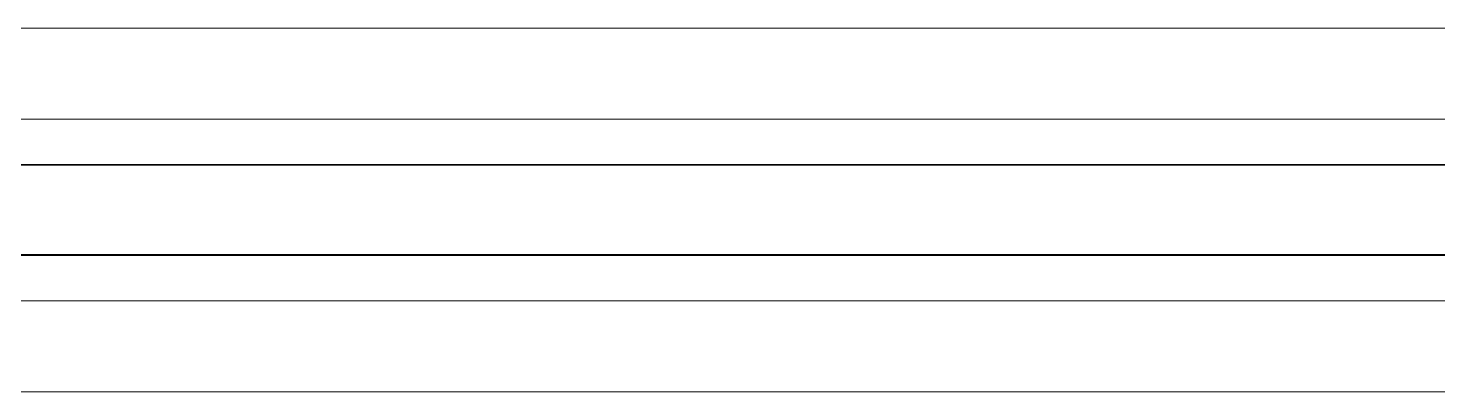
# Model space of a CAD drawing. Header units: millimetres. Extents: x -187347 to 135007, y -6415 to 292048.
# Drawn here: x -35472 to -33922, y 105 to 505 of the extents above; entities that cross this region are included whole.
import ezdxf

# ---------------------------------------------------------------- set-up
doc = ezdxf.new("R2010")
doc.units = ezdxf.units.MM
doc.header["$LTSCALE"] = 100
for name, color, linetype, lineweight in [('A-WALL', 7, 'Continuous', 5), ('A-WALL-FNSH', 7, 'Continuous', 5), ('A-WALL-PATT', 7, 'Continuous', 5)]:
    doc.layers.add(name, color=color, linetype=linetype, lineweight=lineweight)

msp = doc.modelspace()

# ---------------------------------------------------------------- hatches: boundary and pattern name
at = {"layer": 'A-WALL-PATT', "true_color": 0x30f000}
msp.add_hatch(color=80, dxfattribs=at).paths.add_polyline_path([(-33112.4, 354.2), (-33112.4, 355), (-38772.4, 355), (-38772.4, 354.2), (-33275.9, 354.2)])
at = {"layer": 'A-WALL-PATT', "true_color": 0xb8ffa6}
h = msp.add_hatch(color=71, dxfattribs=at)
h.paths.add_polyline_path([(-38772.4, 255.8), (-38772.4, 255), (-38723.2, 255)])
h.paths.add_polyline_path([(-33275.9, 255), (-33157.4, 255), (-33156.6, 255.8), (-38772.4, 255.8), (-38722.4, 255), (-36238.5, 255)])

# ---------------------------------------------------------------- linework, layer by layer
at = {"layer": 'A-WALL'}
for p, q in [((-38772.4, 505), (-33112.4, 505)), ((-33112.4, 505), (-38772.4, 505)), ((-38772.4, 405), (-33112.4, 405)), ((-33157.4, 205), (-38722.4, 205)), ((-33307.4, 105), (-38572.4, 105)), ((-33307.4, 105), (-38572.4, 105))]:
    msp.add_line(p, q, dxfattribs=at)
at = {"layer": 'A-WALL', "lineweight": 25}
for p, q in [((-33112.4, 354.2), (-38772.4, 354.2)), ((-33156.6, 255.8), (-38772.4, 255.8))]:
    msp.add_line(p, q, dxfattribs=at)
at = {"layer": 'A-WALL-FNSH'}
for p, q in [((-33112.4, 355), (-38772.4, 355)), ((-38722.4, 255), (-33157.4, 255))]:
    msp.add_line(p, q, dxfattribs=at)

doc.saveas('drawing.dxf')
